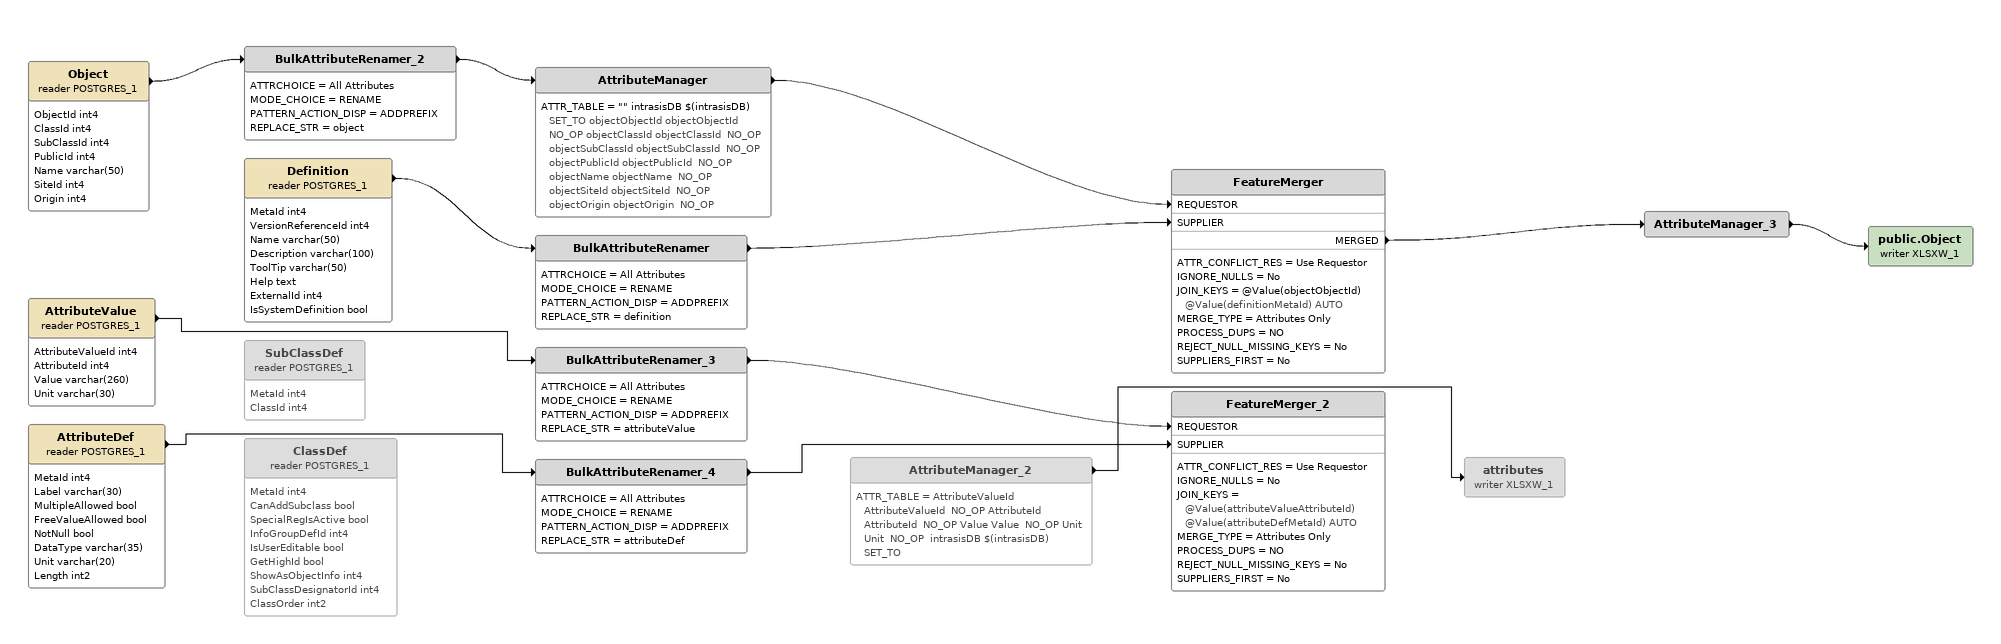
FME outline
AttributeValue (reader POSTGRES_1)
    attributes: AttributeValueId int4, AttributeId int4, Value varchar(260), Unit varchar(30)
    -> BulkAttributeRenamer_3
BulkAttributeRenamer_3
    ATTRCHOICE = All Attributes
    MODE_CHOICE = RENAME
    PATTERN_ACTION_DISP = ADDPREFIX
    REPLACE_STR = attributeValue
    -> FeatureMerger_2 [REQUESTOR]
AttributeDef (reader POSTGRES_1)
    attributes: MetaId int4, Label varchar(30), MultipleAllowed bool, FreeValueAllowed bool, NotNull bool, DataType varchar(35), Unit varchar(20), Length int2
    -> BulkAttributeRenamer_4
BulkAttributeRenamer_4
    ATTRCHOICE = All Attributes
    MODE_CHOICE = RENAME
    PATTERN_ACTION_DISP = ADDPREFIX
    REPLACE_STR = attributeDef
    -> FeatureMerger_2 [SUPPLIER]
FeatureMerger_2
    ATTR_CONFLICT_RES = Use Requestor
    IGNORE_NULLS = No
    JOIN_KEYS = @Value(attributeValueAttributeId) @Value(attributeDefMetaId) AUTO
    MERGE_TYPE = Attributes Only
    PROCESS_DUPS = NO
    REJECT_NULL_MISSING_KEYS = No
    SUPPLIERS_FIRST = No
Object (reader POSTGRES_1)
    attributes: ObjectId int4, ClassId int4, SubClassId int4, PublicId int4, Name varchar(50), SiteId int4, Origin int4
    -> BulkAttributeRenamer_2
BulkAttributeRenamer_2
    ATTRCHOICE = All Attributes
    MODE_CHOICE = RENAME
    PATTERN_ACTION_DISP = ADDPREFIX
    REPLACE_STR = object
    -> AttributeManager
AttributeManager
    ATTR_TABLE = "" intrasisDB $(intrasisDB) SET_TO objectObjectId objectObjectId  NO_OP objectClassId objectClassId  NO_OP objectSubClassId objectSubClassId  NO_OP objectPublicId objectPublicId  NO_OP objectName objectName  NO_OP objectSiteId objectSiteId  NO_OP objectOrigin objectOrigin  NO_OP
    -> FeatureMerger [REQUESTOR]
Definition (reader POSTGRES_1)
    attributes: MetaId int4, VersionReferenceId int4, Name varchar(50), Description varchar(100), ToolTip varchar(50), Help text, ExternalId int4, IsSystemDefinition bool
    -> BulkAttributeRenamer
BulkAttributeRenamer
    ATTRCHOICE = All Attributes
    MODE_CHOICE = RENAME
    PATTERN_ACTION_DISP = ADDPREFIX
    REPLACE_STR = definition
    -> FeatureMerger [SUPPLIER]
FeatureMerger
    ATTR_CONFLICT_RES = Use Requestor
    IGNORE_NULLS = No
    JOIN_KEYS = @Value(objectObjectId) @Value(definitionMetaId) AUTO
    MERGE_TYPE = Attributes Only
    PROCESS_DUPS = NO
    REJECT_NULL_MISSING_KEYS = No
    SUPPLIERS_FIRST = No
    MERGED -> AttributeManager_3
AttributeManager_3
    -> public.Object (writer XLSXW_1)
public.Object (writer XLSXW_1)
SubClassDef (reader POSTGRES_1) [off]
    attributes: MetaId int4, ClassId int4
ClassDef (reader POSTGRES_1) [off]
    attributes: MetaId int4, CanAddSubclass bool, SpecialRegIsActive bool, InfoGroupDefId int4, IsUserEditable bool, GetHighId bool, ShowAsObjectInfo int4, SubClassDesignatorId int4, ClassOrder int2
AttributeManager_2 [off]
    ATTR_TABLE = AttributeValueId AttributeValueId  NO_OP AttributeId AttributeId  NO_OP Value Value  NO_OP Unit Unit  NO_OP  intrasisDB $(intrasisDB) SET_TO
    -> attributes (writer XLSXW_1)
attributes (writer XLSXW_1) [off]
